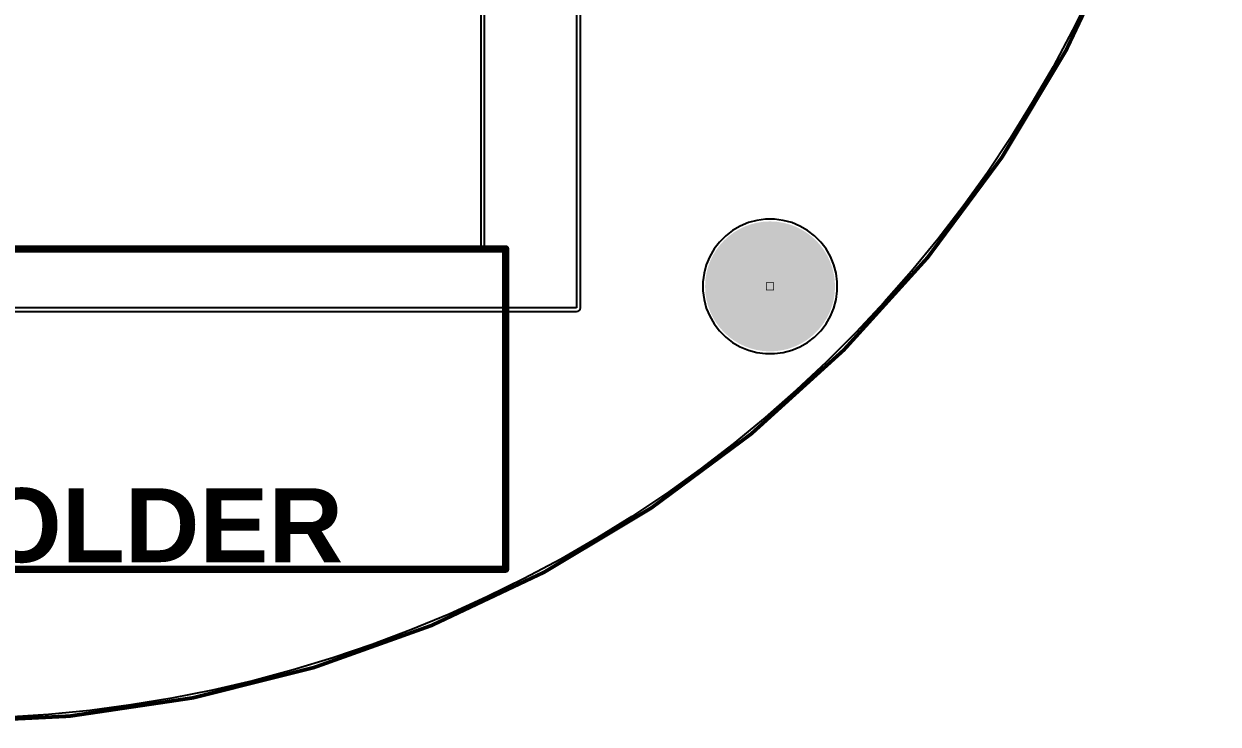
# Model space of a CAD drawing. Header units: inches. Extents: x -89 to 427, y -87 to 99.
# Drawn here: x 5.4 to 87.4, y -87.4 to -39.4 of the extents above; entities that cross this region are included whole.
import ezdxf

# ---------------------------------------------------------------- set-up
doc = ezdxf.new("R2010")
doc.units = ezdxf.units.IN
for name, color, linetype in [('Board_Outline', 56, 'Continuous'), ('Bottom Layer', 5, 'Continuous'), ('Bottom Solder', 6, 'Continuous'), ('Drill Drawing', 1, 'Continuous'), ('Multi-Layer', 9, 'Continuous'), ('Pad Holes', 156, 'Continuous'), ('Top Layer', 1, 'Continuous'), ('Top Overlay', 2, 'Continuous'), ('Top Solder', 216, 'Continuous')]:
    doc.layers.add(name, color=color, linetype=linetype)
doc.styles.add('Arial_Bold', font='', dxfattribs={"height": 0.2})
doc.styles.get('Arial_Bold').set_extended_font_data('Arial', bold=True)

msp = doc.modelspace()

# ---------------------------------------------------------------- hatches: boundary and pattern name
at = {"layer": 'Bottom Layer'}
h = msp.add_hatch(color=5, dxfattribs=at)
edge = h.paths.add_edge_path()
edge.add_arc((56.667, -57.379), 4.36, 0, 360)
at = {"layer": 'Bottom Solder'}
h = msp.add_hatch(color=6, dxfattribs=at)
edge = h.paths.add_edge_path()
edge.add_arc((56.667, -57.379), 4.462, 0, 360)
at = {"layer": 'Multi-Layer'}
h = msp.add_hatch(color=9, dxfattribs=at)
edge = h.paths.add_edge_path()
edge.add_arc((56.667, -57.379), 4.36, 0, 360)
at = {"layer": 'Pad Holes'}
h = msp.add_hatch(color=7, dxfattribs=at)
edge = h.paths.add_edge_path()
edge.add_arc((56.667, -57.379), 2.5, 0, 360)
at = {"layer": 'Top Layer'}
h = msp.add_hatch(color=1, dxfattribs=at)
edge = h.paths.add_edge_path()
edge.add_arc((56.667, -57.379), 4.36, 0, 360)
at = {"layer": 'Top Solder'}
h = msp.add_hatch(color=216, dxfattribs=at)
edge = h.paths.add_edge_path()
edge.add_arc((56.667, -57.379), 4.462, 0, 360)

# ---------------------------------------------------------------- linework, layer by layer
at = {"layer": 'Board_Outline'}
msp.add_lwpolyline([(87.312, 0, 0.254, 0.254, 1), (-87.312, 0, 0.254, 0.254, 1)], format="xyseb", close=True, dxfattribs=at)
at = {"layer": 'Bottom Layer'}
for p, q in [((78.706, -37.225), (77.446, -39.78)), ((77.446, -39.78), (76.103, -42.293)), ((76.103, -42.293), (74.678, -44.76)), ((74.678, -44.76), (73.174, -47.18)), ((73.174, -47.18), (71.591, -49.549)), ((71.591, -49.549), (69.931, -51.865)), ((69.931, -51.865), (68.197, -54.125)), ((54.622, -53.232), (54.098, -53.534)), ((55.181, -53), (54.622, -53.232)), ((55.765, -52.844), (55.181, -53)), ((56.365, -52.765), (55.765, -52.844)), ((56.97, -52.765), (56.365, -52.765)), ((57.569, -52.844), (56.97, -52.765)), ((58.154, -53), (57.569, -52.844)), ((58.712, -53.232), (58.154, -53)), ((59.236, -53.534), (58.712, -53.232)), ((53.619, -53.902), (53.191, -54.33)), ((54.098, -53.534), (53.619, -53.902)), ((59.716, -53.902), (59.236, -53.534)), ((60.144, -54.33), (59.716, -53.902)), ((68.197, -54.125), (66.39, -56.327)), ((52.823, -54.81), (52.52, -55.334)), ((53.191, -54.33), (52.823, -54.81)), ((60.512, -54.81), (60.144, -54.33)), ((60.814, -55.334), (60.512, -54.81)), ((52.52, -55.334), (52.289, -55.892)), ((61.046, -55.892), (60.814, -55.334)), ((52.132, -56.477), (52.053, -57.076)), ((52.289, -55.892), (52.132, -56.477)), ((61.202, -56.477), (61.046, -55.892)), ((61.281, -57.076), (61.202, -56.477)), ((66.39, -56.327), (64.511, -58.469)), ((52.053, -57.076), (52.053, -57.681)), ((61.281, -57.681), (61.281, -57.076)), ((52.053, -57.681), (52.132, -58.281)), ((61.202, -58.281), (61.281, -57.681)), ((52.132, -58.281), (52.289, -58.865)), ((52.289, -58.865), (52.52, -59.424)), ((60.814, -59.424), (61.046, -58.865)), ((61.046, -58.865), (61.202, -58.281)), ((64.511, -58.469), (62.563, -60.549)), ((52.52, -59.424), (52.823, -59.948)), ((60.512, -59.948), (60.814, -59.424)), ((52.823, -59.948), (53.191, -60.427)), ((53.191, -60.427), (53.619, -60.855)), ((59.716, -60.855), (60.144, -60.427)), ((60.144, -60.427), (60.512, -59.948)), ((62.563, -60.549), (60.549, -62.563)), ((53.619, -60.855), (54.098, -61.223)), ((54.098, -61.223), (54.622, -61.526)), ((58.712, -61.526), (59.236, -61.223)), ((59.236, -61.223), (59.716, -60.855)), ((54.622, -61.526), (55.181, -61.757)), ((55.181, -61.757), (55.765, -61.914)), ((55.765, -61.914), (56.365, -61.993)), ((56.365, -61.993), (56.97, -61.993)), ((56.97, -61.993), (57.569, -61.914)), ((57.569, -61.914), (58.154, -61.757)), ((58.154, -61.757), (58.712, -61.526)), ((60.549, -62.563), (58.469, -64.511)), ((58.469, -64.511), (56.327, -66.39)), ((56.327, -66.39), (54.125, -68.197)), ((54.125, -68.197), (51.865, -69.931)), ((51.865, -69.931), (49.549, -71.591)), ((49.549, -71.591), (47.18, -73.174)), ((47.18, -73.174), (44.76, -74.678)), ((44.76, -74.678), (42.293, -76.103)), ((42.293, -76.103), (39.78, -77.446)), ((39.78, -77.446), (37.225, -78.706)), ((37.225, -78.706), (34.63, -79.882)), ((34.63, -79.882), (31.998, -80.972)), ((31.998, -80.972), (29.331, -81.976)), ((29.331, -81.976), (26.634, -82.892)), ((26.634, -82.892), (23.907, -83.719)), ((21.155, -84.456), (18.381, -85.103)), ((23.907, -83.719), (21.155, -84.456)), ((18.381, -85.103), (15.586, -85.659)), ((15.586, -85.659), (12.775, -86.123)), ((7.115, -86.774), (4.272, -86.96)), ((9.95, -86.495), (7.115, -86.774)), ((12.775, -86.123), (9.95, -86.495))]:
    msp.add_line(p, q, dxfattribs=at)
at = {"layer": 'Drill Drawing'}
for points in [[(56.413, -57.125, 0.0508, 0.0508, 0), (56.921, -57.125, 0.0508, 0.0508, 0)], [(56.413, -57.633, 0.0508, 0.0508, 0), (56.413, -57.125, 0.0508, 0.0508, 0)], [(56.921, -57.633, 0.0508, 0.0508, 0), (56.921, -57.125, 0.0508, 0.0508, 0)], [(56.413, -57.633, 0.0508, 0.0508, 0), (56.921, -57.633, 0.0508, 0.0508, 0)]]:
    msp.add_lwpolyline(points, format="xyseb", dxfattribs=at)
for points in [[(56.401, -57.125, 0.0254, 0.0254, 1), (56.426, -57.125, 0.0254, 0.0254, 1)], [(56.401, -57.125, 0.0254, 0.0254, 1), (56.426, -57.125, 0.0254, 0.0254, 1)], [(56.909, -57.125, 0.0254, 0.0254, 1), (56.934, -57.125, 0.0254, 0.0254, 1)], [(56.909, -57.125, 0.0254, 0.0254, 1), (56.934, -57.125, 0.0254, 0.0254, 1)], [(56.401, -57.633, 0.0254, 0.0254, 1), (56.426, -57.633, 0.0254, 0.0254, 1)], [(56.401, -57.633, 0.0254, 0.0254, 1), (56.426, -57.633, 0.0254, 0.0254, 1)], [(56.909, -57.633, 0.0254, 0.0254, 1), (56.934, -57.633, 0.0254, 0.0254, 1)], [(56.909, -57.633, 0.0254, 0.0254, 1), (56.934, -57.633, 0.0254, 0.0254, 1)]]:
    msp.add_lwpolyline(points, format="xyseb", close=True, dxfattribs=at)
at = {"layer": 'Top Layer'}
for p, q in [((37.059, -54.966), (37.059, 48.793)), ((43.383, 48.489), (43.383, -58.852)), ((43.642, -58.852), (43.642, 48.489)), ((36.8, -2.816), (36.8, -54.707)), ((78.706, -37.225), (77.446, -39.78)), ((77.446, -39.78), (76.103, -42.293)), ((76.103, -42.293), (74.678, -44.76)), ((74.678, -44.76), (73.174, -47.18)), ((73.174, -47.18), (71.591, -49.549)), ((71.591, -49.549), (69.931, -51.865)), ((69.931, -51.865), (68.197, -54.125)), ((54.622, -53.232), (54.098, -53.534)), ((55.181, -53), (54.622, -53.232)), ((55.765, -52.844), (55.181, -53)), ((56.365, -52.765), (55.765, -52.844)), ((56.97, -52.765), (56.365, -52.765)), ((57.569, -52.844), (56.97, -52.765)), ((58.154, -53), (57.569, -52.844)), ((58.712, -53.232), (58.154, -53)), ((59.236, -53.534), (58.712, -53.232)), ((53.619, -53.902), (53.191, -54.33)), ((54.098, -53.534), (53.619, -53.902)), ((59.716, -53.902), (59.236, -53.534)), ((60.144, -54.33), (59.716, -53.902)), ((68.197, -54.125), (66.39, -56.327)), ((36.8, -54.707), (-17.47, -54.707)), ((52.823, -54.81), (52.52, -55.334)), ((53.191, -54.33), (52.823, -54.81)), ((60.512, -54.81), (60.144, -54.33)), ((60.814, -55.334), (60.512, -54.81)), ((-20.041, -54.966), (37.059, -54.966)), ((52.52, -55.334), (52.289, -55.892)), ((61.046, -55.892), (60.814, -55.334)), ((52.132, -56.477), (52.053, -57.076)), ((52.289, -55.892), (52.132, -56.477)), ((61.202, -56.477), (61.046, -55.892)), ((61.281, -57.076), (61.202, -56.477)), ((66.39, -56.327), (64.511, -58.469)), ((52.053, -57.076), (52.053, -57.681)), ((61.281, -57.681), (61.281, -57.076)), ((52.053, -57.681), (52.132, -58.281)), ((61.202, -58.281), (61.281, -57.681)), ((43.383, -58.852), (-20.041, -58.852)), ((43.482, -59.091), (43.566, -59.035)), ((43.566, -59.035), (43.622, -58.951)), ((43.622, -58.951), (43.642, -58.852)), ((52.132, -58.281), (52.289, -58.865)), ((52.289, -58.865), (52.52, -59.424)), ((60.814, -59.424), (61.046, -58.865)), ((61.046, -58.865), (61.202, -58.281)), ((64.511, -58.469), (62.563, -60.549)), ((-20.041, -59.111), (43.383, -59.111)), ((43.383, -59.111), (43.482, -59.091)), ((52.52, -59.424), (52.823, -59.948)), ((60.512, -59.948), (60.814, -59.424)), ((52.823, -59.948), (53.191, -60.427)), ((53.191, -60.427), (53.619, -60.855)), ((59.716, -60.855), (60.144, -60.427)), ((60.144, -60.427), (60.512, -59.948)), ((62.563, -60.549), (60.549, -62.563)), ((53.619, -60.855), (54.098, -61.223)), ((54.098, -61.223), (54.622, -61.526)), ((58.712, -61.526), (59.236, -61.223)), ((59.236, -61.223), (59.716, -60.855)), ((54.622, -61.526), (55.181, -61.757)), ((55.181, -61.757), (55.765, -61.914)), ((55.765, -61.914), (56.365, -61.993)), ((56.365, -61.993), (56.97, -61.993)), ((56.97, -61.993), (57.569, -61.914)), ((57.569, -61.914), (58.154, -61.757)), ((58.154, -61.757), (58.712, -61.526)), ((60.549, -62.563), (58.469, -64.511)), ((58.469, -64.511), (56.327, -66.39)), ((56.327, -66.39), (54.125, -68.197)), ((54.125, -68.197), (51.865, -69.931)), ((51.865, -69.931), (49.549, -71.591)), ((49.549, -71.591), (47.18, -73.174)), ((47.18, -73.174), (44.76, -74.678)), ((44.76, -74.678), (42.293, -76.103)), ((42.293, -76.103), (39.78, -77.446)), ((39.78, -77.446), (37.225, -78.706)), ((37.225, -78.706), (34.63, -79.882)), ((34.63, -79.882), (31.998, -80.972)), ((31.998, -80.972), (29.331, -81.976)), ((29.331, -81.976), (26.634, -82.892)), ((26.634, -82.892), (23.907, -83.719)), ((21.155, -84.456), (18.381, -85.103)), ((23.907, -83.719), (21.155, -84.456)), ((18.381, -85.103), (15.586, -85.659)), ((15.586, -85.659), (12.775, -86.123)), ((7.115, -86.774), (4.272, -86.96)), ((9.95, -86.495), (7.115, -86.774)), ((12.775, -86.123), (9.95, -86.495))]:
    msp.add_line(p, q, dxfattribs=at)
at = {"layer": 'Top Overlay'}
for points in [[(-38.493, -54.802, 0.5, 0.5, 0), (38.507, -54.802, 0.5, 0.5, 0)], [(38.507, -76.802, 0.5, 0.5, 0), (38.507, -54.802, 0.5, 0.5, 0)], [(-38.493, -76.802, 0.5, 0.5, 0), (38.507, -76.802, 0.5, 0.5, 0)]]:
    msp.add_lwpolyline(points, format="xyseb", dxfattribs=at)
for points in [[(38.382, -54.802, 0.25, 0.25, 1), (38.632, -54.802, 0.25, 0.25, 1)], [(38.382, -54.802, 0.25, 0.25, 1), (38.632, -54.802, 0.25, 0.25, 1)], [(38.382, -76.802, 0.25, 0.25, 1), (38.632, -76.802, 0.25, 0.25, 1)], [(38.382, -76.802, 0.25, 0.25, 1), (38.632, -76.802, 0.25, 0.25, 1)]]:
    msp.add_lwpolyline(points, format="xyseb", close=True, dxfattribs=at)

# ---------------------------------------------------------------- texts
at = {"layer": 'Top Overlay', "style": 'Arial_Bold'}
msp.add_text('BATTERY HOLDER', height=5.08, dxfattribs=at).set_placement((-38.1, -76.318))

doc.saveas('drawing.dxf')
